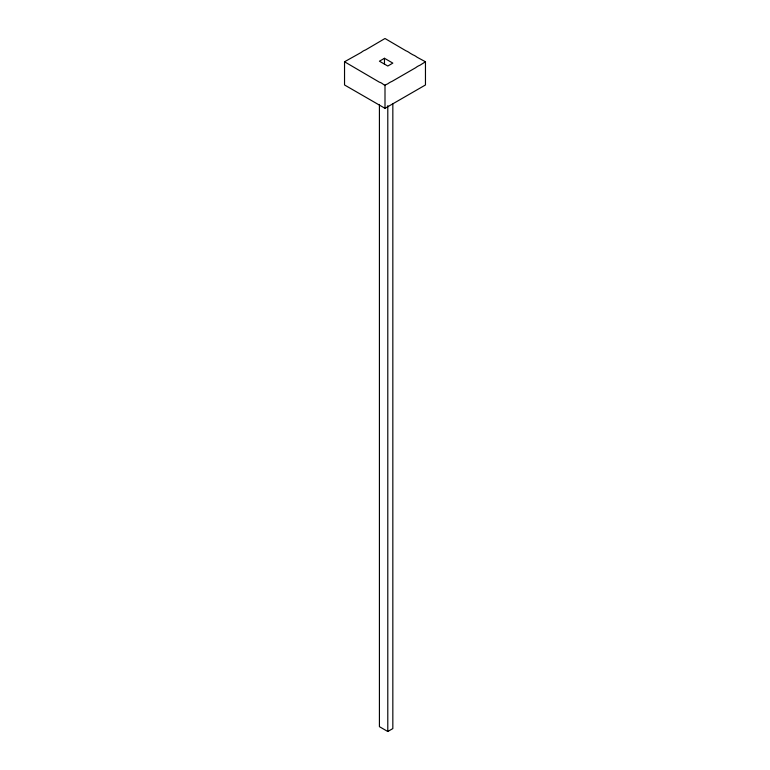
<?xml version="1.0" encoding="UTF-8"?>
<svg xmlns="http://www.w3.org/2000/svg" width="770" height="770" viewBox="0 0 770 770"><rect width="100%" height="100%" fill="white"/><g stroke="black" fill="none" stroke-linecap="round" stroke-linejoin="round"><path stroke-width="1.16" d="M379.418 104.441L379.418 726.668L387.791 731.5L392.835 728.584L392.835 103.96M387.791 731.5L387.791 105.673M425.464 61.773L419.881 65.286A17.133 9.894 -60 0 0 415.694 67.702L391.978 81.399A19.029 10.992 -60 0 0 387.791 83.814L385 85.104L383.604 84.613A10.963 6.333 60 0 0 379.418 82.198L344.536 61.764L361.284 52.398A13.831 7.979 -60 0 1 365.471 49.983L385 38.5L405.925 50.782A19.019 10.982 60 0 1 410.112 53.197L412.903 54.814A17.748 10.251 60 0 1 417.09 57.23L425.464 61.773L425.464 84.969L385 108.329L344.536 84.969L344.536 61.764M384.471 58.279L379.418 61.196L387.791 66.027L392.835 63.111L384.471 58.279L384.471 64.285M385 85.104L385 108.329"/></g></svg>
